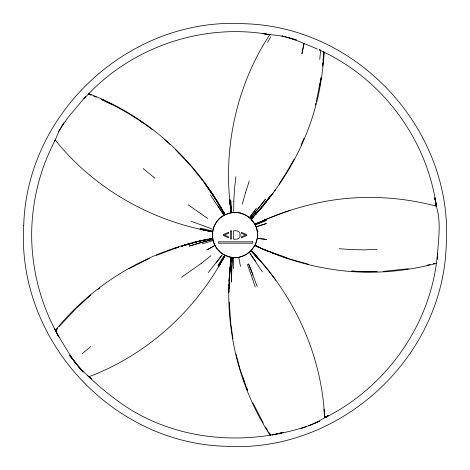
<?xml version="1.0" encoding="UTF-8"?>
<svg xmlns="http://www.w3.org/2000/svg" width="470" height="470" viewBox="0 0 470 470"><rect width="100%" height="100%" fill="white"/><g stroke="black" fill="none" stroke-linecap="round" stroke-linejoin="round"><path stroke-width="0.7" d="M233.361 268.811L233.467 257.554L231.117 257.272L230.235 265.197M233.696 211.206L233.802 201.319M229.025 285.983L229.049 284.379M229.795 269.974C224.589 327.613 238.572 386.863 270.256 435.396M228.943 289.179L228.896 292.411L228.896 290.807M229.254 277.976L229.154 281.178L229.178 279.579M437.335 256.479L437.282 259.334M229.383 282.676L229.607 277.694M229.666 271.572L229.589 273.176L230.136 266.772M437.411 255.128C438.492 238.883 441.306 222.052 436.301 206.171C396.615 195.69 354.456 194.304 314.406 203.669C294.872 208.181 275.825 214.725 257.607 223.086C257.372 223.873 254.059 223.632 255.204 224.866M324.247 52.158L323.366 63.497L321.38 79.013M233.772 201.319L234.495 189.005L235.917 176.661M230.829 260.368L229.536 276.325L229.125 289.132L229.977 269.921L231.216 257.272M323.589 54.156L323.718 52.17M323.589 54.191L323.765 51.676M229.748 273.123L229.977 269.921M323.654 54.873L323.859 52.029L322.62 66.182M230.288 265.168L230.776 260.392M323.143 59.79L323.26 58.35M257.272 238.807L257.384 237.532M229.824 269.974L230.394 263.594M319.753 59.414L320.657 50.143L319.183 49.655M322.655 64.731L322.802 63.315L322.655 64.743M230.547 263.541L231.193 257.478M230.647 263.517L231.322 257.296L230.752 260.392M437.488 253.577C431.683 323.889 386.117 388.126 322.878 418.747C316.116 423.1 308.531 425.914 300.982 428.581M257.372 238.114L255.333 244.876L251.256 250.569M61.97 126.031L63.832 123.087L58.844 131.53L55.207 139.995C93.959 188.64 152.01 221.429 212.651 231.657C212.881 230.147 213.251 228.649 213.791 227.216M321.304 78.984C315.094 121.53 296.928 161.962 270.849 196.025M319.183 88.665L321.145 77.462L316.292 101.731M315.27 105.074L315.805 103.053M242.267 204.08L245.546 192.565M213.456 228.197C216.893 216.294 231.275 209.291 242.784 213.791M245.522 192.565L249.241 180.997M301.059 145.212L304.131 138.162M54.485 141.47C55.372 139.519 55.384 139.555 54.485 141.47C49.885 150.5 45.878 159.829 42.553 169.406C36.443 187.565 32.818 206.547 31.89 225.694C30.068 264.234 39.715 303.044 58.75 336.561M251.256 250.686L259.775 260.239L251.256 250.686L259.775 260.239L251.227 250.739L246.503 254.452L241.568 256.626M294.214 158.978L286.624 172.326L279.01 184.199M225.071 255.28L218.72 266.461L225.148 255.333M254.74 246.01L255.075 245.393L260.65 247.925L255.075 245.393M267.518 42.423L270.72 36.848M225.101 255.31L218.644 266.355L225.101 255.31L218.386 265.997M219.978 263.776L219.261 264.992L225.018 255.28L218.538 266.202L224.995 255.257C222.804 254.17 220.747 252.731 219.032 250.968C209.608 241.985 210.607 225.277 220.865 217.381C222.692 215.325 227.18 215.378 223.526 211.958M220.7 262.56L221.423 261.349M222.14 260.133L225.018 255.28M63.285 124.015L69.172 116.09L85.675 96.415M287.011 37.259L278.986 35.508L269.792 34.657C235.564 86.562 222.128 151.98 231.346 212.704M58.38 131.864L63.832 123.087L62.128 125.796M217.974 265.427L223.185 257.113M218.744 266.484C189.21 316.216 143.379 356.219 89.083 376.635L89.083 376.605M265.92 202.353L273.693 192.154M270.879 196.025L271.807 194.733M274.644 190.861L275.602 189.545M216.188 262.977L222.052 255.022L208.369 272.5M270.773 196.002L267.829 199.821M269.292 197.447L263.57 204.726L268.846 198.011M270.585 195.743L271.443 194.604L270.579 195.743M267.7 199.768L271.572 194.656L261.661 207.258L251.28 219.055L265.714 202.276M271.83 194.762L272.812 193.47M262.871 206.072L263.905 204.855L259.775 209.761L263.852 204.832M267.882 199.821L269.845 197.288M265.867 202.353L266.872 201.084L255.539 214.59M55.307 330.469C91.985 284.879 144.684 253.083 201.73 240.54M257.349 238.419C258.441 231.152 255.709 223.485 250.375 218.438L265.585 199.074L250.786 217.921M55.748 330.762L56.641 329.681M55.542 330.845L57.399 328.636L55.566 330.804M257.63 212.164L258.664 210.948M59.232 326.468L76.763 307.797L90.916 295.019M256.544 213.374L255.486 214.567L257.654 212.187M256.573 213.374L251.203 219.261L254.74 223.99M253.371 216.964L251.203 219.237L252.572 220.812L251.256 219.431M84.018 98.841C129.62 47.505 202.264 22.484 269.815 34.657L269.845 34.68M324.529 417.636L324.606 417.554C321.874 355.238 294.255 295.495 251.303 250.657M82.344 353.552L90.916 346.425M201.524 263.13L210.948 255.745M97.543 289.855L99.893 288.116M201.554 263.159L181.543 277.276M212.728 231.175A21.808 21.808 0 0 0 212.622 238.19L213.427 241.75L214.949 245.446L206.741 249.987L214.925 245.369M128.792 268.834L149.372 258.43M324.423 417.607L328.53 415.515L324.306 417.642M324.453 417.583L328.53 415.515L324.658 417.472M225.018 214.743L221.123 207.775M229.666 200.003L231.011 212.757L232.121 212.575M324.764 417.601L327.408 416.361L324.876 417.53M255.075 224.631L266.437 219.214L278.158 214.59M254.946 224.378L266.437 219.343L260.086 222.075M242.708 256.238L238.731 257.296L233.467 257.554L233.467 258.741M309.166 425.562L319.776 421.12L314.947 423.106M257.396 224.12L266.437 220.477M156.393 255.357L178.647 247.097L175.604 248.131M224.813 214.819L230.876 212.851M308.678 425.714L310.276 425.144M278.158 214.537L290.061 210.384M230.171 204.068L231.064 212.757C238.302 211.418 246.051 214.079 251.227 219.261M277.747 433.898L278.416 433.722M301.294 428.117L306.716 426.437M211.958 240.875L213.092 240.511L202.323 243.895M183.141 245.522L184.663 245.058M186.214 244.617L187.736 244.153M181.772 246.245L187.918 244.412M212.475 238.419L209.555 238.807M184.616 244.982L186.161 244.541M188.605 244.218L192.718 243.066M189.287 243.689L190.808 243.278M212.628 238.214L193.91 242.45L197.03 241.65M187.689 244.077L189.234 243.66M300.906 428.217C241.98 445.948 175.463 440.208 123.757 405.163C107.107 393.813 91.856 380.389 77.903 365.889L83.12 371.958L69.819 355.59L76.381 364.009L75.5 362.863M279.08 433.546L281.33 432.97M434.351 263.388L433.123 263.699L434.403 263.376M436.172 263.464C416.861 268.464 397.021 271.513 377.069 272.118A233.055 228.843 6.4 0 1 339.27 270.332C317.362 267.606 295.83 262.049 275.214 254.17M212.651 238.372L197.112 241.78L181.696 246.139L194.01 242.579L206.483 239.583M198.557 241.233L200.132 240.846M204.855 239.841L201.73 240.564L207.981 239.171M427.007 265.25L430.079 264.551M204.832 239.788L206.377 239.453M283.762 432.377L271.989 434.909L281.078 433.023M209.608 238.913L212.446 238.343M237.826 257.425L238.654 257.296M408.442 268.734L383.373 271.366M258.071 231.551L257.372 231.786M377.069 249.294L364.444 249.887L351.848 249.629L339.27 248.724M269.945 34.704L262.818 33.593L270.226 34.78M319.289 49.99C381.511 77.779 427.007 138.738 436.325 206.201L435.191 197.964L436.354 206.301M231.504 212.681L229.977 200.079L231.193 212.728L230.03 200.103M324.553 417.53L323.989 409.217M238.678 212.704L237.597 212.552M207.905 230.752L212.628 231.786L200.232 228.996L212.651 231.657M206.741 230.494L212.628 231.734L202.987 229.618M200.055 229.254L212.628 231.916M212.728 231.117L200.802 228.22M231.499 257.284L224.813 255.181M203.022 229.636L205.813 230.276M285.155 36.772L281.93 35.943L296.259 39.868L287.505 37.389L298.092 41.031L317.326 48.986M308.291 264.187L290.084 259.105L266.437 250.481L287.094 258.124M241.598 213.468L242.82 213.838M211.958 228.896L191.096 221.253M278.158 255.204L279.656 255.721M241.75 213.427L246.192 215.366L250.375 218.438M272.271 253.036L273.74 253.577M276.683 254.74L259.205 247.484L266.437 250.581L262.096 248.8M88.695 93.624C142.363 114.022 188.135 153.232 217.816 202.276L216.94 200.931L221.899 209.191M266.437 250.657L267.882 251.227L264.992 250.04M93.7 96.08L96.309 97.19M257.783 246.732L255.181 245.546L260.65 248.025L256.367 246.168L259.205 247.537M88.619 93.7L89.905 94.27M257.783 246.862L254.999 245.522M103.048 99.769L104.34 100.363M111.801 104.393L101.526 99.487C119.515 107.606 136.611 117.688 152.339 129.62M133.897 116.983L135.072 117.747M207.822 218.538L188.047 204.75M139.766 120.79L142.146 122.488M143.068 168.53L154.924 178.212M219.032 250.968C238.037 269.739 266.402 245.769 254.999 224.478M164.265 139.326L169.999 144.437M87.35 375.319L91.045 378.955M219.702 251.638L217.275 249.035L215.001 245.546M175.574 149.73L191.355 166.539L204.156 182.572L215.131 198.375L224.971 214.743L223.444 212.058M88.877 376.376L91.227 378.773L89.177 376.676M253.447 252.983L268.065 270.103M251.203 219.237L252.572 220.812M78.237 366.306L83.12 371.958M69.819 355.59L77.72 365.66M268.112 270.103L275.861 280.349M207.153 186.238L209.015 188.846M75.112 362.352L69.948 354.838L59.056 337.102M204.156 182.548L207.928 187.765M255.797 261.532L250.04 253.5L262.43 271.936M207.928 187.736L206.072 185.127L211.594 193.029M209.867 190.244L210.795 191.56M57.04 334.188L57.945 335.474M207.852 187.865L211.518 193.135M210.278 194.809L223.65 214.72L217.51 205.19M211.67 192.9L220.295 206.406M210.819 191.531L211.7 192.847M212.305 194.322L215.054 198.481M212.605 194.192L213.48 195.538M269.592 433.352L270.608 434.95M215.131 198.375L224.889 214.796L221.77 209.373M268.065 431.76L268.811 432.97M219.472 205.037L221.07 207.822M266.202 427.988L267.647 430.438M221.123 207.799L221.922 209.168M265.121 426.878L265.844 428.117M222.698 210.613L223.473 212.005M263.335 423.082L252.878 402.866M59.414 337.519L54.485 328.53L58.727 336.491M253.089 274.979L248.595 263.882L257.166 286.418M246.685 387.938L247.437 389.894M247.561 390.599L239.917 368.832L235.993 353.986M247.302 264.293L251.409 275.526M243.066 377.821L244.694 382.68M251.432 275.526L255.204 287.064M238.731 257.296L240.511 266.484M436.301 206.354L434.909 198.011L436.219 206.048M436.278 206.277L434.909 198.011L436.207 205.919M232.95 338.911L230.805 323.677L229.254 301.963M230.717 208.615L231.14 212.728L229.771 200.026L231.117 212.728L230.752 208.516M230.5 207.1L229.795 200.026L230.047 202.723M230.641 208.516L231.064 212.757M230.3 203.592L230.559 206.406M257.272 231.193L257.384 232.456M230.282 203.645L230.529 206.5M230.882 200.39L231.681 212.651M231.628 269.38L231.375 282.029L232.303 257.425L231.628 269.38M23.735 225.33C16.562 339.258 111.202 443.016 225.33 446.265C339.258 453.438 443.016 358.798 446.265 244.67C453.438 130.742 358.798 26.984 244.67 23.735C130.742 16.562 26.984 111.202 23.735 225.33M240.1 234.959C240.552 238.895 236.298 239.747 233.337 239.095L233.337 230.905C236.263 230.241 240.528 231.14 240.1 234.959M304.055 43.587L301.94 53.633L304.055 43.587M250.193 216.705L249.5 217.663L256.209 208.598L250.193 216.705M257.654 223.162L254.969 224.425L266.437 219.314L257.654 223.162M327.426 416.332L324.341 417.724L327.443 416.326M246.762 235.505L241.339 237.826L241.339 236.821L245.622 235.041L241.339 233.285L241.339 232.274L246.762 234.571L246.762 235.505M228.661 232.274L223.238 234.571L223.238 235.505L228.661 237.826L228.661 236.821L224.349 235.041L228.661 233.285L228.661 232.274M259.205 222.798L255.051 224.554L266.437 219.778L259.205 222.798M257.166 226.44L256.079 226.828L266.437 223.526L257.166 226.44M201.266 242.426L189.157 246.092L212.187 239.53L201.266 242.426M377.069 271.625L364.444 271.701L351.848 271.108L364.444 271.678L377.069 271.625M231.422 230.905L230.365 230.905L230.365 239.095L231.422 239.095L231.422 230.905M252.748 241.827L218.362 241.827L218.362 243.196L252.748 243.196L252.748 241.827M266.437 239.453L257.349 238.319L266.437 239.453M212.628 231.81L200.132 229.154L212.628 231.863M91.068 95.022L88.383 93.947L91.068 95.022M255.204 255.257L251.174 250.763L259.593 260.292L255.204 255.257M270.702 435.302L269.175 432.841L270.667 435.267M231.269 212.704L230.212 200.155L231.269 212.704"/></g></svg>
